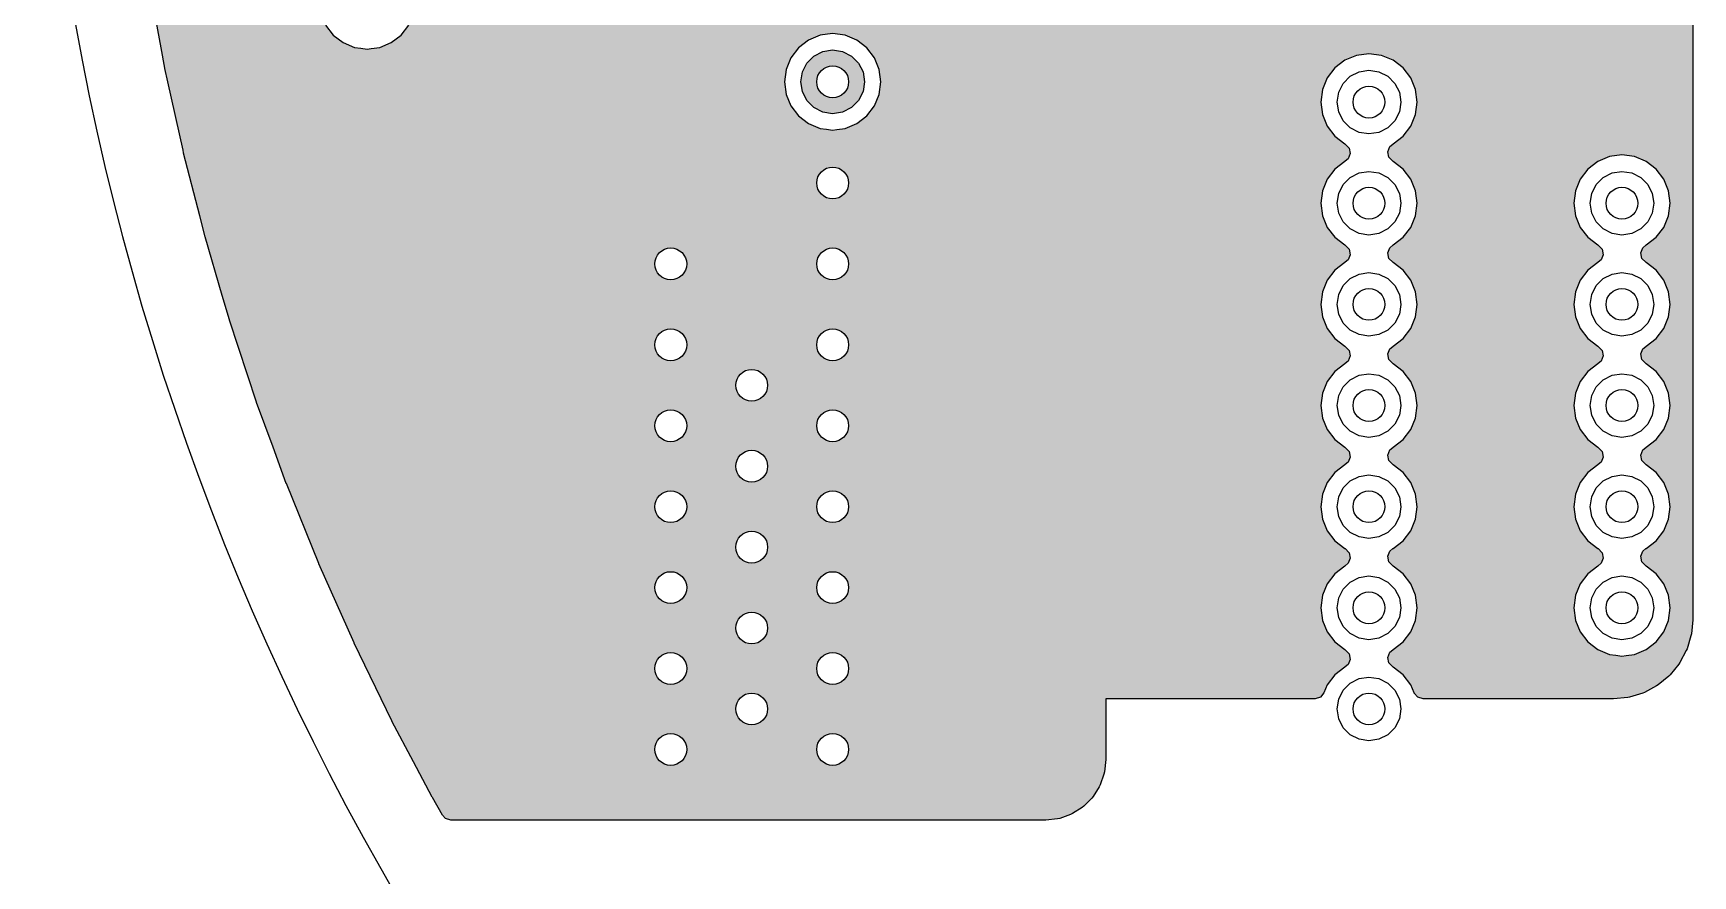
# Model space of a CAD drawing. Header units: millimetres. Extents: x -3894 to -3474, y -291 to 6.
# Drawn here: x -3842.03 to -3821.2, y -223.03 to -212.45 of the extents above; entities that cross this region are included whole.
import ezdxf

# ---------------------------------------------------------------- set-up
doc = ezdxf.new("R2010")
doc.units = ezdxf.units.MM
doc.layers.add('BLACK', color=7, linetype='Continuous')

msp = doc.modelspace()

# ---------------------------------------------------------------- hatches: boundary and pattern name
h = msp.add_hatch(color=256)
h.paths.add_polyline_path([(-3833.067, -219.094, -0.337584), (-3833.214, -218.901, -0.337584), (-3833.067, -218.708), (-3833.067, -218.078, -0.337584), (-3833.214, -217.885, -0.337584), (-3833.067, -217.692), (-3833.067, -217.062, -0.296775), (-3833.212, -216.898), (-3839.289, -216.898), (-3839.229, -217.08), (-3839.228, -217.083), (-3839.021, -217.647), (-3838.855, -218.101), (-3838.854, -218.104), (-3838.447, -219.108), (-3838.445, -219.112), (-3838.005, -220.102), (-3838.004, -220.106), (-3837.531, -221.081), (-3837.529, -221.084), (-3837.259, -221.596), (-3837.024, -222.042), (-3837.022, -222.046), (-3836.895, -222.267), (-3836.855, -222.31), (-3836.788, -222.33), (-3833.067, -222.33), (-3833.067, -221.126, -0.337584), (-3833.214, -220.933, -0.337584), (-3833.067, -220.74), (-3833.067, -220.11, -0.337584), (-3833.214, -219.917, -0.337584), (-3833.067, -219.724)])
h.paths.add_polyline_path([(-3834.23, -219.409, -1), (-3833.83, -219.409, -1)], flags=16)
h.paths.add_polyline_path([(-3833.83, -220.425, -1), (-3834.23, -220.425, -1)], flags=16)
h.paths.add_polyline_path([(-3834.23, -218.393, -1), (-3833.83, -218.393, -1)], flags=16)
h.paths.add_polyline_path([(-3833.83, -221.441, -1), (-3834.23, -221.441, -1)], flags=16)
h.paths.add_polyline_path([(-3834.23, -217.377, -1), (-3833.83, -217.377, -1)], flags=16)
h.paths.add_polyline_path([(-3825.695, -218.821), (-3825.791, -218.696), (-3825.852, -218.55), (-3825.852, -218.55), (-3825.873, -218.393), (-3825.852, -218.236), (-3825.852, -218.236), (-3825.791, -218.09), (-3825.695, -217.965), (-3825.554, -217.856), (-3825.529, -217.834), (-3825.503, -217.77), (-3825.516, -217.701), (-3825.561, -217.654), (-3825.695, -217.551), (-3825.791, -217.426), (-3825.852, -217.28), (-3825.852, -217.28), (-3825.873, -217.123), (-3825.852, -216.966), (-3825.852, -216.966), (-3825.824, -216.898), (-3832.816, -216.898, -0.449876), (-3833.067, -217.062), (-3833.067, -217.692, -0.495233), (-3832.814, -217.885, -0.495233), (-3833.067, -218.078), (-3833.067, -218.708, -0.495233), (-3832.814, -218.901, -0.495233), (-3833.067, -219.094), (-3833.067, -219.724, -0.495233), (-3832.814, -219.917, -0.495233), (-3833.067, -220.11), (-3833.067, -220.74, -0.495233), (-3832.814, -220.933, -0.495233), (-3833.067, -221.126), (-3833.067, -222.33), (-3829.338, -222.33), (-3829.324, -222.329), (-3829.175, -222.312), (-3829.148, -222.306), (-3829.013, -222.259), (-3828.988, -222.247), (-3828.868, -222.171), (-3828.846, -222.154), (-3828.745, -222.053), (-3828.728, -222.031), (-3828.652, -221.91), (-3828.64, -221.885), (-3828.593, -221.751), (-3828.586, -221.723), (-3828.569, -221.568), (-3828.569, -221.568), (-3828.569, -220.806), (-3825.947, -220.806), (-3825.943, -220.806), (-3825.876, -220.784), (-3825.833, -220.729), (-3825.791, -220.63), (-3825.695, -220.505), (-3825.554, -220.396), (-3825.529, -220.374), (-3825.503, -220.31), (-3825.516, -220.241), (-3825.561, -220.194), (-3825.695, -220.091), (-3825.791, -219.966), (-3825.852, -219.82), (-3825.852, -219.82), (-3825.873, -219.663), (-3825.852, -219.506), (-3825.852, -219.506), (-3825.791, -219.36), (-3825.695, -219.235), (-3825.554, -219.126), (-3825.529, -219.104), (-3825.503, -219.04), (-3825.516, -218.971), (-3825.561, -218.924)])
h.paths.add_polyline_path([(-3832.198, -218.393, -1), (-3831.798, -218.393, -1)], flags=16)
h.paths.add_polyline_path([(-3831.798, -219.409, -1), (-3832.198, -219.409, -1)], flags=16)
h.paths.add_polyline_path([(-3832.198, -217.377, -1), (-3831.798, -217.377, -1)], flags=16)
h.paths.add_polyline_path([(-3831.798, -220.425, -1), (-3832.198, -220.425, -1)], flags=16)
h.paths.add_polyline_path([(-3831.798, -221.441, -1), (-3832.198, -221.441, -1)], flags=16)
h.paths.add_polyline_path([(-3822.677, -218.55), (-3822.677, -218.55), (-3822.698, -218.393), (-3822.677, -218.236), (-3822.677, -218.236), (-3822.616, -218.09), (-3822.52, -217.965), (-3822.379, -217.856), (-3822.354, -217.834), (-3822.328, -217.77), (-3822.341, -217.701), (-3822.386, -217.654), (-3822.52, -217.551), (-3822.616, -217.426), (-3822.677, -217.28), (-3822.677, -217.28), (-3822.698, -217.123), (-3822.677, -216.966), (-3822.677, -216.966), (-3822.649, -216.898), (-3824.71, -216.898), (-3824.682, -216.966), (-3824.661, -217.123), (-3824.682, -217.28), (-3824.742, -217.426), (-3824.839, -217.551), (-3824.98, -217.659), (-3825.005, -217.681), (-3825.031, -217.746), (-3825.018, -217.815), (-3824.973, -217.861), (-3824.839, -217.965), (-3824.742, -218.09), (-3824.682, -218.236), (-3824.661, -218.393), (-3824.682, -218.55), (-3824.742, -218.696), (-3824.839, -218.821), (-3824.98, -218.929), (-3825.005, -218.951), (-3825.031, -219.016), (-3825.018, -219.085), (-3824.973, -219.131), (-3824.839, -219.235), (-3824.742, -219.36), (-3824.682, -219.506), (-3824.661, -219.663), (-3824.682, -219.82), (-3824.742, -219.966), (-3824.839, -220.091), (-3824.98, -220.199), (-3825.005, -220.221), (-3825.031, -220.286), (-3825.018, -220.355), (-3824.973, -220.401), (-3824.839, -220.505), (-3824.742, -220.63), (-3824.701, -220.729), (-3824.699, -220.733), (-3824.654, -220.786), (-3824.587, -220.806), (-3822.209, -220.806), (-3822.197, -220.805), (-3822.02, -220.788), (-3821.996, -220.783), (-3821.832, -220.733), (-3821.809, -220.724), (-3821.658, -220.643), (-3821.638, -220.63), (-3821.505, -220.521), (-3821.488, -220.503), (-3821.379, -220.371), (-3821.366, -220.351), (-3821.285, -220.199), (-3821.275, -220.177), (-3821.226, -220.013), (-3821.221, -219.989), (-3821.21, -219.873), (-3821.21, -216.898), (-3821.535, -216.898), (-3821.507, -216.966), (-3821.486, -217.123), (-3821.507, -217.28), (-3821.567, -217.426), (-3821.664, -217.551), (-3821.805, -217.659), (-3821.83, -217.681), (-3821.856, -217.746), (-3821.843, -217.815), (-3821.798, -217.861), (-3821.664, -217.965), (-3821.567, -218.09), (-3821.507, -218.236), (-3821.486, -218.393), (-3821.507, -218.55), (-3821.567, -218.696), (-3821.664, -218.821), (-3821.805, -218.929), (-3821.83, -218.951), (-3821.856, -219.016), (-3821.843, -219.085), (-3821.798, -219.131), (-3821.664, -219.235), (-3821.567, -219.36), (-3821.507, -219.506), (-3821.486, -219.663), (-3821.507, -219.82), (-3821.567, -219.966), (-3821.664, -220.091), (-3821.789, -220.187), (-3821.935, -220.248), (-3822.04, -220.262), (-3822.092, -220.268), (-3822.17, -220.258), (-3822.249, -220.248), (-3822.395, -220.187), (-3822.52, -220.091), (-3822.616, -219.966), (-3822.677, -219.82), (-3822.677, -219.82), (-3822.698, -219.663), (-3822.677, -219.506), (-3822.677, -219.506), (-3822.616, -219.36), (-3822.52, -219.235), (-3822.379, -219.126), (-3822.354, -219.104), (-3822.328, -219.04), (-3822.341, -218.971), (-3822.386, -218.924), (-3822.52, -218.821), (-3822.616, -218.696)])
h.paths.add_polyline_path([(-3822.395, -214.058), (-3822.249, -213.998), (-3822.249, -213.998), (-3822.092, -213.977), (-3821.935, -213.998), (-3821.935, -213.998), (-3821.796, -214.055), (-3821.789, -214.058), (-3821.664, -214.155), (-3821.567, -214.28), (-3821.507, -214.426), (-3821.486, -214.583), (-3821.507, -214.74), (-3821.567, -214.886), (-3821.664, -215.011), (-3821.805, -215.119), (-3821.83, -215.141), (-3821.856, -215.206), (-3821.843, -215.275), (-3821.798, -215.321), (-3821.664, -215.425), (-3821.567, -215.55), (-3821.507, -215.696), (-3821.486, -215.853), (-3821.507, -216.01), (-3821.567, -216.156), (-3821.664, -216.281), (-3821.805, -216.389), (-3821.83, -216.411), (-3821.856, -216.476), (-3821.843, -216.545), (-3821.798, -216.591), (-3821.664, -216.695), (-3821.567, -216.82), (-3821.535, -216.898), (-3821.21, -216.898), (-3821.21, -211.504), (-3821.242, -211.449), (-3821.305, -211.417), (-3821.374, -211.425), (-3821.388, -211.431), (-3821.425, -211.446), (-3821.53, -211.46), (-3821.582, -211.466), (-3821.66, -211.456), (-3821.739, -211.446), (-3821.885, -211.385), (-3822.01, -211.289), (-3822.106, -211.164), (-3822.167, -211.018), (-3822.167, -211.018), (-3822.188, -210.861), (-3822.167, -210.704), (-3822.167, -210.704), (-3822.106, -210.558), (-3822.01, -210.433), (-3821.885, -210.336), (-3821.739, -210.276), (-3821.739, -210.276), (-3821.582, -210.255), (-3821.425, -210.276), (-3821.374, -210.297), (-3821.345, -210.305), (-3821.275, -210.295), (-3821.223, -210.249), (-3821.21, -210.205), (-3821.21, -210.147), (-3833.067, -210.147), (-3833.067, -216.676, -0.542288), (-3832.816, -216.898), (-3825.824, -216.898), (-3825.791, -216.82), (-3825.695, -216.695), (-3825.554, -216.586), (-3825.529, -216.564), (-3825.503, -216.5), (-3825.516, -216.431), (-3825.561, -216.384), (-3825.695, -216.281), (-3825.791, -216.156), (-3825.852, -216.01), (-3825.852, -216.01), (-3825.873, -215.853), (-3825.852, -215.696), (-3825.852, -215.696), (-3825.791, -215.55), (-3825.695, -215.425), (-3825.554, -215.316), (-3825.529, -215.294), (-3825.503, -215.23), (-3825.516, -215.161), (-3825.561, -215.114), (-3825.695, -215.011), (-3825.791, -214.886), (-3825.852, -214.74), (-3825.852, -214.74), (-3825.873, -214.583), (-3825.852, -214.426), (-3825.852, -214.426), (-3825.791, -214.28), (-3825.695, -214.155), (-3825.554, -214.046), (-3825.529, -214.024), (-3825.503, -213.96), (-3825.516, -213.891), (-3825.561, -213.844), (-3825.695, -213.741), (-3825.791, -213.616), (-3825.852, -213.47), (-3825.852, -213.47), (-3825.873, -213.313), (-3825.852, -213.156), (-3825.852, -213.156), (-3825.791, -213.01), (-3825.695, -212.885), (-3825.57, -212.788), (-3825.424, -212.728), (-3825.424, -212.728), (-3825.267, -212.707), (-3825.11, -212.728), (-3825.11, -212.728), (-3824.964, -212.788), (-3824.839, -212.885), (-3824.742, -213.01), (-3824.682, -213.156), (-3824.661, -213.313), (-3824.682, -213.47), (-3824.742, -213.616), (-3824.839, -213.741), (-3824.98, -213.849), (-3825.005, -213.871), (-3825.031, -213.936), (-3825.018, -214.005), (-3824.973, -214.051), (-3824.839, -214.155), (-3824.742, -214.28), (-3824.682, -214.426), (-3824.661, -214.583), (-3824.682, -214.74), (-3824.742, -214.886), (-3824.839, -215.011), (-3824.98, -215.119), (-3825.005, -215.141), (-3825.031, -215.206), (-3825.018, -215.275), (-3824.973, -215.321), (-3824.839, -215.425), (-3824.742, -215.55), (-3824.682, -215.696), (-3824.661, -215.853), (-3824.682, -216.01), (-3824.742, -216.156), (-3824.839, -216.281), (-3824.98, -216.389), (-3825.005, -216.411), (-3825.031, -216.476), (-3825.018, -216.545), (-3824.973, -216.591), (-3824.839, -216.695), (-3824.742, -216.82), (-3824.71, -216.898), (-3822.649, -216.898), (-3822.616, -216.82), (-3822.52, -216.695), (-3822.379, -216.586), (-3822.354, -216.564), (-3822.328, -216.5), (-3822.341, -216.431), (-3822.386, -216.384), (-3822.52, -216.281), (-3822.616, -216.156), (-3822.677, -216.01), (-3822.677, -216.01), (-3822.698, -215.853), (-3822.677, -215.696), (-3822.677, -215.696), (-3822.616, -215.55), (-3822.52, -215.425), (-3822.379, -215.316), (-3822.354, -215.294), (-3822.328, -215.23), (-3822.341, -215.161), (-3822.386, -215.114), (-3822.52, -215.011), (-3822.616, -214.886), (-3822.677, -214.74), (-3822.677, -214.74), (-3822.698, -214.583), (-3822.677, -214.426), (-3822.677, -214.426), (-3822.616, -214.28), (-3822.52, -214.155)])
h.paths.add_polyline_path([(-3827.663, -211.584), (-3827.76, -211.709), (-3827.885, -211.805), (-3828.031, -211.866), (-3828.136, -211.88), (-3828.188, -211.886), (-3828.266, -211.876), (-3828.345, -211.866), (-3828.491, -211.805), (-3828.526, -211.778), (-3828.569, -211.745), (-3828.616, -211.709), (-3828.712, -211.584), (-3828.773, -211.438), (-3828.773, -211.438), (-3828.794, -211.281), (-3828.773, -211.124), (-3828.773, -211.124), (-3828.712, -210.978), (-3828.616, -210.853), (-3828.569, -210.816), (-3828.491, -210.756), (-3828.345, -210.696), (-3828.345, -210.696), (-3828.188, -210.675), (-3828.031, -210.696), (-3828.031, -210.696), (-3828.011, -210.704), (-3827.885, -210.756), (-3827.76, -210.853), (-3827.663, -210.978), (-3827.603, -211.124), (-3827.582, -211.281), (-3827.603, -211.438)], flags=16)
h.paths.add_polyline_path([(-3827.864, -211.516), (-3827.953, -211.604), (-3828.064, -211.661), (-3828.188, -211.681), (-3828.311, -211.661), (-3828.423, -211.604), (-3828.511, -211.516), (-3828.568, -211.404), (-3828.588, -211.281), (-3828.568, -211.157), (-3828.511, -211.046), (-3828.423, -210.957), (-3828.311, -210.9), (-3828.188, -210.881), (-3828.064, -210.9), (-3827.953, -210.957), (-3827.864, -211.046), (-3827.807, -211.157), (-3827.788, -211.281), (-3827.807, -211.404)], flags=0)
h.paths.add_polyline_path([(-3828.388, -211.281, -1), (-3827.988, -211.281, -1)], flags=0)
h.paths.add_polyline_path([(-3831.413, -213.216), (-3831.473, -213.362), (-3831.57, -213.487), (-3831.695, -213.583), (-3831.841, -213.644), (-3831.946, -213.658), (-3831.998, -213.664), (-3832.076, -213.654), (-3832.155, -213.644), (-3832.301, -213.583), (-3832.426, -213.487), (-3832.522, -213.362), (-3832.583, -213.216), (-3832.583, -213.216), (-3832.604, -213.059), (-3832.583, -212.902), (-3832.583, -212.902), (-3832.522, -212.756), (-3832.426, -212.631), (-3832.301, -212.534), (-3832.155, -212.474), (-3832.155, -212.474), (-3831.998, -212.453), (-3831.841, -212.474), (-3831.841, -212.474), (-3831.695, -212.534), (-3831.57, -212.631), (-3831.473, -212.756), (-3831.413, -212.902), (-3831.392, -213.059)], flags=16)
h.paths.add_polyline_path([(-3831.159, -211.438), (-3831.219, -211.584), (-3831.316, -211.709), (-3831.441, -211.805), (-3831.587, -211.866), (-3831.692, -211.88), (-3831.744, -211.886), (-3831.822, -211.876), (-3831.901, -211.866), (-3832.047, -211.805), (-3832.172, -211.709), (-3832.268, -211.584), (-3832.329, -211.438), (-3832.329, -211.438), (-3832.35, -211.281), (-3832.329, -211.124), (-3832.329, -211.124), (-3832.268, -210.978), (-3832.172, -210.853), (-3832.047, -210.756), (-3831.901, -210.696), (-3831.901, -210.696), (-3831.744, -210.675), (-3831.587, -210.696), (-3831.587, -210.696), (-3831.471, -210.744), (-3831.441, -210.756), (-3831.316, -210.853), (-3831.219, -210.978), (-3831.159, -211.124), (-3831.138, -211.281)], flags=16)
h.paths.add_polyline_path([(-3831.598, -213.059), (-3831.617, -213.182), (-3831.674, -213.294), (-3831.763, -213.382), (-3831.874, -213.439), (-3831.998, -213.459), (-3832.121, -213.439), (-3832.233, -213.382), (-3832.321, -213.294), (-3832.378, -213.182), (-3832.398, -213.059), (-3832.378, -212.935), (-3832.321, -212.824), (-3832.233, -212.735), (-3832.121, -212.678), (-3831.998, -212.659), (-3831.874, -212.678), (-3831.763, -212.735), (-3831.674, -212.824), (-3831.617, -212.935)], flags=0)
h.paths.add_polyline_path([(-3832.198, -214.329, -1), (-3831.798, -214.329, -1)], flags=16)
h.paths.add_polyline_path([(-3831.363, -211.404), (-3831.42, -211.516), (-3831.509, -211.604), (-3831.62, -211.661), (-3831.744, -211.681), (-3831.867, -211.661), (-3831.979, -211.604), (-3832.067, -211.516), (-3832.124, -211.404), (-3832.144, -211.281), (-3832.124, -211.157), (-3832.067, -211.046), (-3831.979, -210.957), (-3831.867, -210.9), (-3831.744, -210.881), (-3831.62, -210.9), (-3831.509, -210.957), (-3831.42, -211.046), (-3831.363, -211.157), (-3831.344, -211.281)], flags=0)
h.paths.add_polyline_path([(-3832.198, -213.059, -1), (-3831.798, -213.059, -1)], flags=0)
h.paths.add_polyline_path([(-3831.798, -215.345, -1), (-3832.198, -215.345, -1)], flags=16)
h.paths.add_polyline_path([(-3831.944, -211.281, -1), (-3831.544, -211.281, -1)], flags=0)
h.paths.add_polyline_path([(-3831.798, -216.361, -1), (-3832.198, -216.361, -1)], flags=16)
h.paths.add_polyline_path([(-3833.067, -210.147), (-3837.6, -210.147), (-3837.591, -210.195), (-3837.546, -210.241), (-3837.412, -210.345), (-3837.315, -210.47), (-3837.255, -210.616), (-3837.237, -210.748), (-3837.234, -210.773), (-3837.255, -210.93), (-3837.315, -211.076), (-3837.412, -211.201), (-3837.515, -211.281), (-3837.553, -211.309), (-3837.578, -211.331), (-3837.604, -211.396), (-3837.591, -211.465), (-3837.546, -211.511), (-3837.412, -211.615), (-3837.315, -211.74), (-3837.255, -211.886), (-3837.234, -212.043), (-3837.255, -212.2), (-3837.315, -212.346), (-3837.412, -212.471), (-3837.537, -212.567), (-3837.683, -212.628), (-3837.788, -212.642), (-3837.84, -212.648), (-3837.918, -212.638), (-3837.997, -212.628), (-3838.143, -212.567), (-3838.268, -212.471), (-3838.364, -212.346), (-3838.425, -212.2), (-3838.425, -212.2), (-3838.446, -212.043), (-3838.425, -211.886), (-3838.425, -211.886), (-3838.364, -211.74), (-3838.268, -211.615), (-3838.127, -211.506), (-3838.102, -211.484), (-3838.076, -211.42), (-3838.089, -211.351), (-3838.134, -211.304), (-3838.268, -211.201), (-3838.364, -211.076), (-3838.425, -210.93), (-3838.425, -210.93), (-3838.446, -210.773), (-3838.425, -210.616), (-3838.425, -210.616), (-3838.364, -210.47), (-3838.268, -210.345), (-3838.127, -210.236), (-3838.102, -210.214), (-3838.076, -210.15), (-3838.076, -210.147), (-3840.811, -210.147), (-3840.74, -210.744), (-3840.74, -210.748), (-3840.589, -211.74), (-3840.577, -211.819), (-3840.577, -211.823), (-3840.426, -212.631), (-3840.379, -212.888), (-3840.378, -212.892), (-3840.341, -213.059), (-3840.151, -213.918), (-3840.144, -213.95), (-3840.143, -213.954), (-3839.942, -214.74), (-3839.874, -215.003), (-3839.873, -215.007), (-3839.658, -215.741), (-3839.569, -216.047), (-3839.568, -216.051), (-3839.289, -216.898), (-3833.212, -216.898, -0.037093), (-3833.214, -216.869, -0.337584), (-3833.067, -216.676)])
h.paths.add_polyline_path([(-3833.83, -215.345, -1), (-3834.23, -215.345, -1)], flags=16)
h.paths.add_polyline_path([(-3833.83, -216.361, -1), (-3834.23, -216.361, -1)], flags=16)

# ---------------------------------------------------------------- linework, layer by layer
at = {"layer": 'BLACK', "linetype": 'Continuous'}
for p, q in [((-3821.203, -211.539), (-3821.203, -219.8)), ((-3840.426, -212.631), (-3840.577, -211.823)), ((-3838.364, -212.346), (-3838.268, -212.471)), ((-3837.412, -212.471), (-3837.315, -212.346)), ((-3840.379, -212.888), (-3840.426, -212.631)), ((-3838.268, -212.471), (-3838.143, -212.567)), ((-3838.143, -212.567), (-3837.997, -212.628)), ((-3837.997, -212.628), (-3837.918, -212.638)), ((-3837.918, -212.638), (-3837.84, -212.648)), ((-3837.84, -212.648), (-3837.788, -212.642)), ((-3837.84, -212.648), (-3837.84, -212.648)), ((-3837.84, -212.648), (-3837.84, -212.648)), ((-3837.788, -212.642), (-3837.683, -212.628)), ((-3837.683, -212.628), (-3837.537, -212.567)), ((-3837.537, -212.567), (-3837.412, -212.471)), ((-3832.426, -212.631), (-3832.522, -212.756)), ((-3832.301, -212.534), (-3832.426, -212.631)), ((-3832.155, -212.474), (-3832.301, -212.534)), ((-3831.998, -212.453), (-3832.155, -212.474)), ((-3832.155, -212.474), (-3832.155, -212.474)), ((-3832.121, -212.678), (-3831.998, -212.659)), ((-3831.841, -212.474), (-3831.998, -212.453)), ((-3831.998, -212.453), (-3831.998, -212.453)), ((-3831.998, -212.659), (-3831.874, -212.678)), ((-3831.695, -212.534), (-3831.841, -212.474)), ((-3831.841, -212.474), (-3831.841, -212.474)), ((-3831.57, -212.631), (-3831.695, -212.534)), ((-3831.473, -212.756), (-3831.57, -212.631)), ((-3832.522, -212.756), (-3832.583, -212.902)), ((-3832.378, -212.935), (-3832.321, -212.824)), ((-3832.321, -212.824), (-3832.233, -212.735)), ((-3832.233, -212.735), (-3832.121, -212.678)), ((-3831.874, -212.678), (-3831.763, -212.735)), ((-3831.763, -212.735), (-3831.674, -212.824)), ((-3831.674, -212.824), (-3831.617, -212.935)), ((-3831.413, -212.902), (-3831.473, -212.756)), ((-3825.57, -212.788), (-3825.695, -212.885)), ((-3825.424, -212.728), (-3825.57, -212.788)), ((-3825.267, -212.707), (-3825.424, -212.728)), ((-3825.424, -212.728), (-3825.424, -212.728)), ((-3825.11, -212.728), (-3825.267, -212.707)), ((-3825.267, -212.707), (-3825.267, -212.707)), ((-3824.964, -212.788), (-3825.11, -212.728)), ((-3825.11, -212.728), (-3825.11, -212.728)), ((-3824.839, -212.885), (-3824.964, -212.788)), ((-3840.378, -212.892), (-3840.379, -212.888)), ((-3840.341, -213.059), (-3840.378, -212.892)), ((-3840.151, -213.918), (-3840.341, -213.059)), ((-3832.583, -212.902), (-3832.604, -213.059)), ((-3832.604, -213.059), (-3832.583, -213.216)), ((-3832.604, -213.059), (-3832.604, -213.059)), ((-3832.583, -212.902), (-3832.583, -212.902)), ((-3832.398, -213.059), (-3832.378, -212.935)), ((-3832.378, -213.182), (-3832.398, -213.059)), ((-3831.617, -212.935), (-3831.598, -213.059)), ((-3831.598, -213.059), (-3831.617, -213.182)), ((-3831.392, -213.059), (-3831.413, -212.902)), ((-3831.413, -213.216), (-3831.392, -213.059)), ((-3825.791, -213.01), (-3825.852, -213.156)), ((-3825.695, -212.885), (-3825.791, -213.01)), ((-3825.59, -213.078), (-3825.502, -212.989)), ((-3825.502, -212.989), (-3825.39, -212.932)), ((-3825.39, -212.932), (-3825.267, -212.913)), ((-3825.267, -212.913), (-3825.143, -212.932)), ((-3825.143, -212.932), (-3825.032, -212.989)), ((-3825.032, -212.989), (-3824.943, -213.078)), ((-3824.742, -213.01), (-3824.839, -212.885)), ((-3824.682, -213.156), (-3824.742, -213.01)), ((-3832.583, -213.216), (-3832.583, -213.216)), ((-3832.583, -213.216), (-3832.522, -213.362)), ((-3832.321, -213.294), (-3832.378, -213.182)), ((-3831.617, -213.182), (-3831.674, -213.294)), ((-3831.473, -213.362), (-3831.413, -213.216)), ((-3825.852, -213.156), (-3825.873, -213.313)), ((-3825.852, -213.156), (-3825.852, -213.156)), ((-3825.667, -213.313), (-3825.647, -213.189)), ((-3825.647, -213.189), (-3825.59, -213.078)), ((-3824.943, -213.078), (-3824.886, -213.189)), ((-3824.886, -213.189), (-3824.867, -213.313)), ((-3824.661, -213.313), (-3824.682, -213.156)), ((-3832.522, -213.362), (-3832.426, -213.487)), ((-3832.426, -213.487), (-3832.301, -213.583)), ((-3832.233, -213.382), (-3832.321, -213.294)), ((-3832.121, -213.439), (-3832.233, -213.382)), ((-3831.998, -213.459), (-3832.121, -213.439)), ((-3831.874, -213.439), (-3831.998, -213.459)), ((-3831.763, -213.382), (-3831.874, -213.439)), ((-3831.674, -213.294), (-3831.763, -213.382)), ((-3831.695, -213.583), (-3831.57, -213.487)), ((-3831.57, -213.487), (-3831.473, -213.362)), ((-3825.873, -213.313), (-3825.873, -213.313)), ((-3825.873, -213.313), (-3825.852, -213.47)), ((-3825.852, -213.47), (-3825.852, -213.47)), ((-3825.852, -213.47), (-3825.791, -213.616)), ((-3825.647, -213.436), (-3825.667, -213.313)), ((-3825.59, -213.548), (-3825.647, -213.436)), ((-3824.886, -213.436), (-3824.943, -213.548)), ((-3824.867, -213.313), (-3824.886, -213.436)), ((-3824.742, -213.616), (-3824.682, -213.47)), ((-3824.682, -213.47), (-3824.661, -213.313)), ((-3832.301, -213.583), (-3832.155, -213.644)), ((-3832.155, -213.644), (-3832.076, -213.654)), ((-3832.076, -213.654), (-3831.998, -213.664)), ((-3831.998, -213.664), (-3831.946, -213.658)), ((-3831.998, -213.664), (-3831.998, -213.664)), ((-3831.998, -213.664), (-3831.998, -213.664)), ((-3831.946, -213.658), (-3831.841, -213.644)), ((-3831.841, -213.644), (-3831.695, -213.583)), ((-3825.791, -213.616), (-3825.695, -213.741)), ((-3825.502, -213.636), (-3825.59, -213.548)), ((-3825.39, -213.693), (-3825.502, -213.636)), ((-3825.267, -213.713), (-3825.39, -213.693)), ((-3825.143, -213.693), (-3825.267, -213.713)), ((-3825.032, -213.636), (-3825.143, -213.693)), ((-3824.943, -213.548), (-3825.032, -213.636)), ((-3824.839, -213.741), (-3824.742, -213.616)), ((-3825.695, -213.741), (-3825.57, -213.837)), ((-3825.57, -213.837), (-3825.57, -213.837)), ((-3825.57, -213.837), (-3825.564, -213.84)), ((-3825.564, -213.84), (-3825.516, -213.891)), ((-3825.516, -213.891), (-3825.503, -213.96)), ((-3825.031, -213.936), (-3825.005, -213.871)), ((-3825.005, -213.871), (-3824.969, -213.84)), ((-3824.969, -213.84), (-3824.964, -213.837)), ((-3824.964, -213.837), (-3824.839, -213.741)), ((-3824.964, -213.837), (-3824.964, -213.837)), ((-3840.144, -213.95), (-3840.151, -213.918)), ((-3840.143, -213.954), (-3840.144, -213.95)), ((-3839.942, -214.74), (-3840.143, -213.954)), ((-3825.57, -214.058), (-3825.695, -214.155)), ((-3825.564, -214.055), (-3825.57, -214.058)), ((-3825.529, -214.024), (-3825.564, -214.055)), ((-3825.503, -213.96), (-3825.529, -214.024)), ((-3825.018, -214.005), (-3825.031, -213.936)), ((-3824.969, -214.055), (-3825.018, -214.005)), ((-3824.964, -214.058), (-3824.969, -214.055)), ((-3824.839, -214.155), (-3824.964, -214.058)), ((-3824.964, -214.058), (-3824.964, -214.058)), ((-3822.395, -214.058), (-3822.52, -214.155)), ((-3822.249, -213.998), (-3822.395, -214.058)), ((-3822.092, -213.977), (-3822.249, -213.998)), ((-3822.249, -213.998), (-3822.249, -213.998)), ((-3821.935, -213.998), (-3822.092, -213.977)), ((-3822.092, -213.977), (-3822.092, -213.977)), ((-3821.796, -214.055), (-3821.935, -213.998)), ((-3821.935, -213.998), (-3821.935, -213.998)), ((-3821.789, -214.058), (-3821.796, -214.055)), ((-3821.664, -214.155), (-3821.789, -214.058)), ((-3825.791, -214.28), (-3825.852, -214.426)), ((-3825.695, -214.155), (-3825.791, -214.28)), ((-3825.59, -214.348), (-3825.502, -214.259)), ((-3825.502, -214.259), (-3825.39, -214.202)), ((-3825.39, -214.202), (-3825.267, -214.183)), ((-3825.267, -214.183), (-3825.143, -214.202)), ((-3825.143, -214.202), (-3825.032, -214.259)), ((-3825.032, -214.259), (-3824.943, -214.348)), ((-3824.742, -214.28), (-3824.839, -214.155)), ((-3824.682, -214.426), (-3824.742, -214.28)), ((-3822.616, -214.28), (-3822.677, -214.426)), ((-3822.52, -214.155), (-3822.616, -214.28)), ((-3822.415, -214.348), (-3822.327, -214.259)), ((-3822.327, -214.259), (-3822.215, -214.202)), ((-3822.215, -214.202), (-3822.092, -214.183)), ((-3822.092, -214.183), (-3821.968, -214.202)), ((-3821.968, -214.202), (-3821.857, -214.259)), ((-3821.857, -214.259), (-3821.768, -214.348)), ((-3821.567, -214.28), (-3821.664, -214.155)), ((-3821.507, -214.426), (-3821.567, -214.28)), ((-3825.852, -214.426), (-3825.873, -214.583)), ((-3825.852, -214.426), (-3825.852, -214.426)), ((-3825.667, -214.583), (-3825.647, -214.459)), ((-3825.647, -214.459), (-3825.59, -214.348)), ((-3824.943, -214.348), (-3824.886, -214.459)), ((-3824.886, -214.459), (-3824.867, -214.583)), ((-3824.661, -214.583), (-3824.682, -214.426)), ((-3822.677, -214.426), (-3822.698, -214.583)), ((-3822.677, -214.426), (-3822.677, -214.426)), ((-3822.492, -214.583), (-3822.472, -214.459)), ((-3822.472, -214.459), (-3822.415, -214.348)), ((-3821.768, -214.348), (-3821.711, -214.459)), ((-3821.711, -214.459), (-3821.692, -214.583)), ((-3821.486, -214.583), (-3821.507, -214.426)), ((-3839.874, -215.003), (-3839.942, -214.74)), ((-3825.873, -214.583), (-3825.873, -214.583)), ((-3825.873, -214.583), (-3825.852, -214.74)), ((-3825.852, -214.74), (-3825.852, -214.74)), ((-3825.852, -214.74), (-3825.791, -214.886)), ((-3825.647, -214.706), (-3825.667, -214.583)), ((-3825.59, -214.818), (-3825.647, -214.706)), ((-3824.886, -214.706), (-3824.943, -214.818)), ((-3824.867, -214.583), (-3824.886, -214.706)), ((-3824.742, -214.886), (-3824.682, -214.74)), ((-3824.682, -214.74), (-3824.661, -214.583)), ((-3824.661, -214.583), (-3824.661, -214.583)), ((-3822.698, -214.583), (-3822.677, -214.74)), ((-3822.698, -214.583), (-3822.698, -214.583)), ((-3822.677, -214.74), (-3822.677, -214.74)), ((-3822.677, -214.74), (-3822.616, -214.886)), ((-3822.472, -214.706), (-3822.492, -214.583)), ((-3822.415, -214.818), (-3822.472, -214.706)), ((-3821.711, -214.706), (-3821.768, -214.818)), ((-3821.692, -214.583), (-3821.711, -214.706)), ((-3821.567, -214.886), (-3821.507, -214.74)), ((-3821.507, -214.74), (-3821.486, -214.583)), ((-3825.791, -214.886), (-3825.695, -215.011)), ((-3825.502, -214.906), (-3825.59, -214.818)), ((-3825.39, -214.963), (-3825.502, -214.906)), ((-3825.032, -214.906), (-3825.143, -214.963)), ((-3824.943, -214.818), (-3825.032, -214.906)), ((-3824.839, -215.011), (-3824.742, -214.886)), ((-3822.616, -214.886), (-3822.52, -215.011)), ((-3822.327, -214.906), (-3822.415, -214.818)), ((-3822.215, -214.963), (-3822.327, -214.906)), ((-3821.857, -214.906), (-3821.968, -214.963)), ((-3821.768, -214.818), (-3821.857, -214.906)), ((-3821.664, -215.011), (-3821.567, -214.886)), ((-3839.873, -215.007), (-3839.874, -215.003)), ((-3839.658, -215.741), (-3839.873, -215.007)), ((-3825.695, -215.011), (-3825.57, -215.107)), ((-3825.57, -215.107), (-3825.57, -215.107)), ((-3825.57, -215.107), (-3825.564, -215.11)), ((-3825.564, -215.11), (-3825.516, -215.161)), ((-3825.267, -214.983), (-3825.39, -214.963)), ((-3825.143, -214.963), (-3825.267, -214.983)), ((-3825.031, -215.206), (-3825.005, -215.141)), ((-3825.005, -215.141), (-3824.969, -215.11)), ((-3824.969, -215.11), (-3824.964, -215.107)), ((-3824.964, -215.107), (-3824.839, -215.011)), ((-3824.964, -215.107), (-3824.964, -215.107)), ((-3822.52, -215.011), (-3822.395, -215.107)), ((-3822.395, -215.107), (-3822.395, -215.107)), ((-3822.395, -215.107), (-3822.389, -215.11)), ((-3822.389, -215.11), (-3822.341, -215.161)), ((-3822.092, -214.983), (-3822.215, -214.963)), ((-3821.968, -214.963), (-3822.092, -214.983)), ((-3821.856, -215.206), (-3821.83, -215.141)), ((-3821.83, -215.141), (-3821.794, -215.11)), ((-3821.794, -215.11), (-3821.789, -215.107)), ((-3821.789, -215.107), (-3821.664, -215.011)), ((-3821.789, -215.107), (-3821.789, -215.107)), ((-3825.57, -215.328), (-3825.695, -215.425)), ((-3825.564, -215.325), (-3825.57, -215.328)), ((-3825.529, -215.294), (-3825.564, -215.325)), ((-3825.503, -215.23), (-3825.529, -215.294)), ((-3825.516, -215.161), (-3825.503, -215.23)), ((-3825.018, -215.275), (-3825.031, -215.206)), ((-3824.969, -215.325), (-3825.018, -215.275)), ((-3824.964, -215.328), (-3824.969, -215.325)), ((-3824.839, -215.425), (-3824.964, -215.328)), ((-3824.964, -215.328), (-3824.964, -215.328)), ((-3822.395, -215.328), (-3822.52, -215.425)), ((-3822.389, -215.325), (-3822.395, -215.328)), ((-3822.354, -215.294), (-3822.389, -215.325)), ((-3822.328, -215.23), (-3822.354, -215.294)), ((-3822.341, -215.161), (-3822.328, -215.23)), ((-3821.843, -215.275), (-3821.856, -215.206)), ((-3821.794, -215.325), (-3821.843, -215.275)), ((-3821.789, -215.328), (-3821.794, -215.325)), ((-3821.664, -215.425), (-3821.789, -215.328)), ((-3821.789, -215.328), (-3821.789, -215.328)), ((-3825.791, -215.55), (-3825.852, -215.696)), ((-3825.695, -215.425), (-3825.791, -215.55)), ((-3825.59, -215.618), (-3825.502, -215.529)), ((-3825.502, -215.529), (-3825.39, -215.472)), ((-3825.39, -215.472), (-3825.267, -215.453)), ((-3825.267, -215.453), (-3825.143, -215.472)), ((-3825.143, -215.472), (-3825.032, -215.529)), ((-3825.032, -215.529), (-3824.943, -215.618)), ((-3824.742, -215.55), (-3824.839, -215.425)), ((-3824.682, -215.696), (-3824.742, -215.55)), ((-3822.616, -215.55), (-3822.677, -215.696)), ((-3822.52, -215.425), (-3822.616, -215.55)), ((-3822.415, -215.618), (-3822.327, -215.529)), ((-3822.327, -215.529), (-3822.215, -215.472)), ((-3822.215, -215.472), (-3822.092, -215.453)), ((-3822.092, -215.453), (-3821.968, -215.472)), ((-3821.968, -215.472), (-3821.857, -215.529)), ((-3821.857, -215.529), (-3821.768, -215.618)), ((-3821.567, -215.55), (-3821.664, -215.425)), ((-3821.507, -215.696), (-3821.567, -215.55)), ((-3839.569, -216.047), (-3839.658, -215.741)), ((-3825.852, -215.696), (-3825.873, -215.853)), ((-3825.852, -215.696), (-3825.852, -215.696)), ((-3825.667, -215.853), (-3825.647, -215.729)), ((-3825.647, -215.729), (-3825.59, -215.618)), ((-3824.943, -215.618), (-3824.886, -215.729)), ((-3824.886, -215.729), (-3824.867, -215.853)), ((-3824.661, -215.853), (-3824.682, -215.696)), ((-3822.677, -215.696), (-3822.698, -215.853)), ((-3822.677, -215.696), (-3822.677, -215.696)), ((-3822.492, -215.853), (-3822.472, -215.729)), ((-3822.472, -215.729), (-3822.415, -215.618)), ((-3821.768, -215.618), (-3821.711, -215.729)), ((-3821.711, -215.729), (-3821.692, -215.853)), ((-3821.486, -215.853), (-3821.507, -215.696)), ((-3825.873, -215.853), (-3825.873, -215.853)), ((-3825.873, -215.853), (-3825.852, -216.01)), ((-3825.647, -215.976), (-3825.667, -215.853)), ((-3825.59, -216.088), (-3825.647, -215.976)), ((-3824.886, -215.976), (-3824.943, -216.088)), ((-3824.867, -215.853), (-3824.886, -215.976)), ((-3824.682, -216.01), (-3824.661, -215.853)), ((-3822.698, -215.853), (-3822.698, -215.853)), ((-3822.698, -215.853), (-3822.677, -216.01)), ((-3822.472, -215.976), (-3822.492, -215.853)), ((-3822.415, -216.088), (-3822.472, -215.976)), ((-3821.711, -215.976), (-3821.768, -216.088)), ((-3821.692, -215.853), (-3821.711, -215.976)), ((-3821.507, -216.01), (-3821.486, -215.853)), ((-3839.568, -216.051), (-3839.569, -216.047)), ((-3839.229, -217.08), (-3839.568, -216.051)), ((-3825.852, -216.01), (-3825.852, -216.01)), ((-3825.852, -216.01), (-3825.791, -216.156)), ((-3825.791, -216.156), (-3825.695, -216.281)), ((-3825.502, -216.176), (-3825.59, -216.088)), ((-3825.39, -216.233), (-3825.502, -216.176)), ((-3825.032, -216.176), (-3825.143, -216.233)), ((-3824.943, -216.088), (-3825.032, -216.176)), ((-3824.839, -216.281), (-3824.742, -216.156)), ((-3824.742, -216.156), (-3824.682, -216.01)), ((-3822.677, -216.01), (-3822.677, -216.01)), ((-3822.677, -216.01), (-3822.616, -216.156)), ((-3822.616, -216.156), (-3822.52, -216.281)), ((-3822.327, -216.176), (-3822.415, -216.088)), ((-3822.215, -216.233), (-3822.327, -216.176)), ((-3821.857, -216.176), (-3821.968, -216.233)), ((-3821.768, -216.088), (-3821.857, -216.176)), ((-3821.664, -216.281), (-3821.567, -216.156)), ((-3821.567, -216.156), (-3821.507, -216.01)), ((-3825.695, -216.281), (-3825.57, -216.377)), ((-3825.57, -216.377), (-3825.57, -216.377)), ((-3825.57, -216.377), (-3825.564, -216.38)), ((-3825.564, -216.38), (-3825.516, -216.431)), ((-3825.267, -216.253), (-3825.39, -216.233)), ((-3825.143, -216.233), (-3825.267, -216.253)), ((-3825.005, -216.411), (-3824.969, -216.38)), ((-3824.969, -216.38), (-3824.964, -216.377)), ((-3824.964, -216.377), (-3824.839, -216.281)), ((-3824.964, -216.377), (-3824.964, -216.377)), ((-3822.52, -216.281), (-3822.395, -216.377)), ((-3822.395, -216.377), (-3822.395, -216.377)), ((-3822.395, -216.377), (-3822.389, -216.38)), ((-3822.389, -216.38), (-3822.341, -216.431)), ((-3822.092, -216.253), (-3822.215, -216.233)), ((-3821.968, -216.233), (-3822.092, -216.253)), ((-3821.83, -216.411), (-3821.794, -216.38)), ((-3821.794, -216.38), (-3821.789, -216.377)), ((-3821.789, -216.377), (-3821.664, -216.281)), ((-3821.789, -216.377), (-3821.789, -216.377)), ((-3825.57, -216.598), (-3825.695, -216.695)), ((-3825.564, -216.595), (-3825.57, -216.598)), ((-3825.529, -216.564), (-3825.564, -216.595)), ((-3825.503, -216.5), (-3825.529, -216.564)), ((-3825.516, -216.431), (-3825.503, -216.5)), ((-3825.031, -216.476), (-3825.005, -216.411)), ((-3825.018, -216.545), (-3825.031, -216.476)), ((-3824.969, -216.595), (-3825.018, -216.545)), ((-3824.964, -216.598), (-3824.969, -216.595)), ((-3824.839, -216.695), (-3824.964, -216.598)), ((-3824.964, -216.598), (-3824.964, -216.598)), ((-3822.395, -216.598), (-3822.52, -216.695)), ((-3822.389, -216.595), (-3822.395, -216.598)), ((-3822.354, -216.564), (-3822.389, -216.595)), ((-3822.328, -216.5), (-3822.354, -216.564)), ((-3822.341, -216.431), (-3822.328, -216.5)), ((-3821.856, -216.476), (-3821.83, -216.411)), ((-3821.843, -216.545), (-3821.856, -216.476)), ((-3821.794, -216.595), (-3821.843, -216.545)), ((-3821.789, -216.598), (-3821.794, -216.595)), ((-3821.664, -216.695), (-3821.789, -216.598)), ((-3821.789, -216.598), (-3821.789, -216.598)), ((-3825.791, -216.82), (-3825.852, -216.966)), ((-3825.695, -216.695), (-3825.791, -216.82)), ((-3825.59, -216.888), (-3825.502, -216.799)), ((-3825.502, -216.799), (-3825.39, -216.742)), ((-3825.39, -216.742), (-3825.267, -216.723)), ((-3825.267, -216.723), (-3825.143, -216.742)), ((-3825.143, -216.742), (-3825.032, -216.799)), ((-3825.032, -216.799), (-3824.943, -216.888)), ((-3824.742, -216.82), (-3824.839, -216.695)), ((-3824.682, -216.966), (-3824.742, -216.82)), ((-3822.616, -216.82), (-3822.677, -216.966)), ((-3822.52, -216.695), (-3822.616, -216.82)), ((-3822.415, -216.888), (-3822.327, -216.799)), ((-3822.327, -216.799), (-3822.215, -216.742)), ((-3822.215, -216.742), (-3822.092, -216.723)), ((-3822.092, -216.723), (-3821.968, -216.742)), ((-3821.968, -216.742), (-3821.857, -216.799)), ((-3821.857, -216.799), (-3821.768, -216.888)), ((-3821.567, -216.82), (-3821.664, -216.695)), ((-3821.507, -216.966), (-3821.567, -216.82)), ((-3825.852, -216.966), (-3825.873, -217.123)), ((-3825.852, -216.966), (-3825.852, -216.966)), ((-3825.667, -217.123), (-3825.647, -216.999)), ((-3825.647, -216.999), (-3825.59, -216.888)), ((-3824.943, -216.888), (-3824.886, -216.999)), ((-3824.886, -216.999), (-3824.867, -217.123)), ((-3824.661, -217.123), (-3824.682, -216.966)), ((-3822.677, -216.966), (-3822.698, -217.123)), ((-3822.677, -216.966), (-3822.677, -216.966)), ((-3822.492, -217.123), (-3822.472, -216.999)), ((-3822.472, -216.999), (-3822.415, -216.888)), ((-3821.768, -216.888), (-3821.711, -216.999)), ((-3821.711, -216.999), (-3821.692, -217.123)), ((-3821.486, -217.123), (-3821.507, -216.966)), ((-3839.228, -217.083), (-3839.229, -217.08)), ((-3839.021, -217.647), (-3839.228, -217.083)), ((-3825.873, -217.123), (-3825.873, -217.123)), ((-3825.873, -217.123), (-3825.852, -217.28)), ((-3825.647, -217.246), (-3825.667, -217.123)), ((-3824.867, -217.123), (-3824.886, -217.246)), ((-3824.682, -217.28), (-3824.661, -217.123)), ((-3822.698, -217.123), (-3822.698, -217.123)), ((-3822.698, -217.123), (-3822.677, -217.28)), ((-3822.472, -217.246), (-3822.492, -217.123)), ((-3821.692, -217.123), (-3821.711, -217.246)), ((-3821.507, -217.28), (-3821.486, -217.123)), ((-3825.852, -217.28), (-3825.852, -217.28)), ((-3825.852, -217.28), (-3825.791, -217.426)), ((-3825.791, -217.426), (-3825.695, -217.551)), ((-3825.59, -217.358), (-3825.647, -217.246)), ((-3825.502, -217.446), (-3825.59, -217.358)), ((-3825.39, -217.503), (-3825.502, -217.446)), ((-3825.032, -217.446), (-3825.143, -217.503)), ((-3824.943, -217.358), (-3825.032, -217.446)), ((-3824.886, -217.246), (-3824.943, -217.358)), ((-3824.839, -217.551), (-3824.742, -217.426)), ((-3824.742, -217.426), (-3824.682, -217.28)), ((-3822.677, -217.28), (-3822.677, -217.28)), ((-3822.677, -217.28), (-3822.616, -217.426)), ((-3822.616, -217.426), (-3822.52, -217.551)), ((-3822.415, -217.358), (-3822.472, -217.246)), ((-3822.327, -217.446), (-3822.415, -217.358)), ((-3822.215, -217.503), (-3822.327, -217.446)), ((-3821.857, -217.446), (-3821.968, -217.503)), ((-3821.768, -217.358), (-3821.857, -217.446)), ((-3821.711, -217.246), (-3821.768, -217.358)), ((-3821.664, -217.551), (-3821.567, -217.426)), ((-3821.567, -217.426), (-3821.507, -217.28)), ((-3838.855, -218.101), (-3839.021, -217.647)), ((-3825.695, -217.551), (-3825.57, -217.647)), ((-3825.57, -217.647), (-3825.57, -217.647)), ((-3825.57, -217.647), (-3825.564, -217.65)), ((-3825.564, -217.65), (-3825.516, -217.701)), ((-3825.267, -217.523), (-3825.39, -217.503)), ((-3825.143, -217.503), (-3825.267, -217.523)), ((-3825.005, -217.681), (-3824.969, -217.65)), ((-3824.969, -217.65), (-3824.964, -217.647)), ((-3824.964, -217.647), (-3824.839, -217.551)), ((-3824.964, -217.647), (-3824.964, -217.647)), ((-3822.52, -217.551), (-3822.395, -217.647)), ((-3822.395, -217.647), (-3822.395, -217.647)), ((-3822.395, -217.647), (-3822.389, -217.65)), ((-3822.389, -217.65), (-3822.341, -217.701)), ((-3822.092, -217.523), (-3822.215, -217.503)), ((-3821.968, -217.503), (-3822.092, -217.523)), ((-3821.83, -217.681), (-3821.794, -217.65)), ((-3821.794, -217.65), (-3821.789, -217.647)), ((-3821.789, -217.647), (-3821.664, -217.551)), ((-3821.789, -217.647), (-3821.789, -217.647)), ((-3825.564, -217.865), (-3825.57, -217.868)), ((-3825.529, -217.834), (-3825.564, -217.865)), ((-3825.503, -217.77), (-3825.529, -217.834)), ((-3825.516, -217.701), (-3825.503, -217.77)), ((-3825.031, -217.746), (-3825.005, -217.681)), ((-3825.018, -217.815), (-3825.031, -217.746)), ((-3824.969, -217.865), (-3825.018, -217.815)), ((-3824.964, -217.868), (-3824.969, -217.865)), ((-3822.389, -217.865), (-3822.395, -217.868)), ((-3822.354, -217.834), (-3822.389, -217.865)), ((-3822.328, -217.77), (-3822.354, -217.834)), ((-3822.341, -217.701), (-3822.328, -217.77)), ((-3821.856, -217.746), (-3821.83, -217.681)), ((-3821.843, -217.815), (-3821.856, -217.746)), ((-3821.794, -217.865), (-3821.843, -217.815)), ((-3821.789, -217.868), (-3821.794, -217.865)), ((-3825.695, -217.965), (-3825.791, -218.09)), ((-3825.57, -217.868), (-3825.695, -217.965)), ((-3825.59, -218.158), (-3825.502, -218.069)), ((-3825.502, -218.069), (-3825.39, -218.012)), ((-3825.39, -218.012), (-3825.267, -217.993)), ((-3825.267, -217.993), (-3825.143, -218.012)), ((-3825.143, -218.012), (-3825.032, -218.069)), ((-3825.032, -218.069), (-3824.943, -218.158)), ((-3824.839, -217.965), (-3824.964, -217.868)), ((-3824.964, -217.868), (-3824.964, -217.868)), ((-3824.742, -218.09), (-3824.839, -217.965)), ((-3822.52, -217.965), (-3822.616, -218.09)), ((-3822.395, -217.868), (-3822.52, -217.965)), ((-3822.415, -218.158), (-3822.327, -218.069)), ((-3822.327, -218.069), (-3822.215, -218.012)), ((-3822.215, -218.012), (-3822.092, -217.993)), ((-3822.092, -217.993), (-3821.968, -218.012)), ((-3821.968, -218.012), (-3821.857, -218.069)), ((-3821.857, -218.069), (-3821.768, -218.158)), ((-3821.664, -217.965), (-3821.789, -217.868)), ((-3821.789, -217.868), (-3821.789, -217.868)), ((-3821.567, -218.09), (-3821.664, -217.965)), ((-3838.854, -218.104), (-3838.855, -218.101)), ((-3838.447, -219.108), (-3838.854, -218.104)), ((-3825.852, -218.236), (-3825.873, -218.393)), ((-3825.791, -218.09), (-3825.852, -218.236)), ((-3825.852, -218.236), (-3825.852, -218.236)), ((-3825.667, -218.393), (-3825.647, -218.269)), ((-3825.647, -218.269), (-3825.59, -218.158)), ((-3824.943, -218.158), (-3824.886, -218.269)), ((-3824.886, -218.269), (-3824.867, -218.393)), ((-3824.682, -218.236), (-3824.742, -218.09)), ((-3824.661, -218.393), (-3824.682, -218.236)), ((-3822.677, -218.236), (-3822.698, -218.393)), ((-3822.616, -218.09), (-3822.677, -218.236)), ((-3822.677, -218.236), (-3822.677, -218.236)), ((-3822.492, -218.393), (-3822.472, -218.269)), ((-3822.472, -218.269), (-3822.415, -218.158)), ((-3821.768, -218.158), (-3821.711, -218.269)), ((-3821.711, -218.269), (-3821.692, -218.393)), ((-3821.507, -218.236), (-3821.567, -218.09)), ((-3821.486, -218.393), (-3821.507, -218.236)), ((-3825.873, -218.393), (-3825.873, -218.393)), ((-3825.873, -218.393), (-3825.852, -218.55)), ((-3825.647, -218.516), (-3825.667, -218.393)), ((-3824.867, -218.393), (-3824.886, -218.516)), ((-3824.682, -218.55), (-3824.661, -218.393)), ((-3822.698, -218.393), (-3822.698, -218.393)), ((-3822.698, -218.393), (-3822.677, -218.55)), ((-3822.472, -218.516), (-3822.492, -218.393)), ((-3821.692, -218.393), (-3821.711, -218.516)), ((-3821.507, -218.55), (-3821.486, -218.393)), ((-3825.852, -218.55), (-3825.852, -218.55)), ((-3825.852, -218.55), (-3825.791, -218.696)), ((-3825.791, -218.696), (-3825.695, -218.821)), ((-3825.59, -218.628), (-3825.647, -218.516)), ((-3825.502, -218.716), (-3825.59, -218.628)), ((-3824.943, -218.628), (-3825.032, -218.716)), ((-3824.886, -218.516), (-3824.943, -218.628)), ((-3824.839, -218.821), (-3824.742, -218.696)), ((-3824.742, -218.696), (-3824.682, -218.55)), ((-3822.677, -218.55), (-3822.677, -218.55)), ((-3822.677, -218.55), (-3822.616, -218.696)), ((-3822.616, -218.696), (-3822.52, -218.821)), ((-3822.415, -218.628), (-3822.472, -218.516)), ((-3822.327, -218.716), (-3822.415, -218.628)), ((-3821.768, -218.628), (-3821.857, -218.716)), ((-3821.711, -218.516), (-3821.768, -218.628)), ((-3821.664, -218.821), (-3821.567, -218.696)), ((-3821.567, -218.696), (-3821.507, -218.55)), ((-3825.695, -218.821), (-3825.57, -218.917)), ((-3825.39, -218.773), (-3825.502, -218.716)), ((-3825.267, -218.793), (-3825.39, -218.773)), ((-3825.143, -218.773), (-3825.267, -218.793)), ((-3825.032, -218.716), (-3825.143, -218.773)), ((-3824.964, -218.917), (-3824.839, -218.821)), ((-3822.52, -218.821), (-3822.395, -218.917)), ((-3822.215, -218.773), (-3822.327, -218.716)), ((-3822.092, -218.793), (-3822.215, -218.773)), ((-3821.968, -218.773), (-3822.092, -218.793)), ((-3821.857, -218.716), (-3821.968, -218.773)), ((-3821.789, -218.917), (-3821.664, -218.821)), ((-3838.445, -219.112), (-3838.447, -219.108)), ((-3838.005, -220.102), (-3838.445, -219.112)), ((-3825.57, -218.917), (-3825.57, -218.917)), ((-3825.57, -218.917), (-3825.564, -218.92)), ((-3825.564, -218.92), (-3825.516, -218.971)), ((-3825.529, -219.104), (-3825.564, -219.135)), ((-3825.503, -219.04), (-3825.529, -219.104)), ((-3825.516, -218.971), (-3825.503, -219.04)), ((-3825.031, -219.016), (-3825.005, -218.951)), ((-3825.018, -219.085), (-3825.031, -219.016)), ((-3824.969, -219.135), (-3825.018, -219.085)), ((-3825.005, -218.951), (-3824.969, -218.92)), ((-3824.969, -218.92), (-3824.964, -218.917)), ((-3824.964, -218.917), (-3824.964, -218.917)), ((-3822.395, -218.917), (-3822.395, -218.917)), ((-3822.395, -218.917), (-3822.389, -218.92)), ((-3822.389, -218.92), (-3822.341, -218.971)), ((-3822.354, -219.104), (-3822.389, -219.135)), ((-3822.328, -219.04), (-3822.354, -219.104)), ((-3822.341, -218.971), (-3822.328, -219.04)), ((-3821.856, -219.016), (-3821.83, -218.951)), ((-3821.843, -219.085), (-3821.856, -219.016)), ((-3821.794, -219.135), (-3821.843, -219.085)), ((-3821.83, -218.951), (-3821.794, -218.92)), ((-3821.794, -218.92), (-3821.789, -218.917)), ((-3821.789, -218.917), (-3821.789, -218.917)), ((-3825.695, -219.235), (-3825.791, -219.36)), ((-3825.57, -219.138), (-3825.695, -219.235)), ((-3825.564, -219.135), (-3825.57, -219.138)), ((-3825.502, -219.339), (-3825.39, -219.282)), ((-3825.39, -219.282), (-3825.267, -219.263)), ((-3825.267, -219.263), (-3825.143, -219.282)), ((-3825.143, -219.282), (-3825.032, -219.339)), ((-3824.964, -219.138), (-3824.969, -219.135)), ((-3824.839, -219.235), (-3824.964, -219.138)), ((-3824.964, -219.138), (-3824.964, -219.138)), ((-3824.742, -219.36), (-3824.839, -219.235)), ((-3822.52, -219.235), (-3822.616, -219.36)), ((-3822.395, -219.138), (-3822.52, -219.235)), ((-3822.389, -219.135), (-3822.395, -219.138)), ((-3822.327, -219.339), (-3822.215, -219.282)), ((-3822.215, -219.282), (-3822.092, -219.263)), ((-3822.092, -219.263), (-3821.968, -219.282)), ((-3821.968, -219.282), (-3821.857, -219.339)), ((-3821.789, -219.138), (-3821.794, -219.135)), ((-3821.664, -219.235), (-3821.789, -219.138)), ((-3821.789, -219.138), (-3821.789, -219.138)), ((-3821.567, -219.36), (-3821.664, -219.235)), ((-3825.852, -219.506), (-3825.873, -219.663)), ((-3825.791, -219.36), (-3825.852, -219.506)), ((-3825.852, -219.506), (-3825.852, -219.506)), ((-3825.647, -219.539), (-3825.59, -219.428)), ((-3825.59, -219.428), (-3825.502, -219.339)), ((-3825.032, -219.339), (-3824.943, -219.428)), ((-3824.943, -219.428), (-3824.886, -219.539)), ((-3824.682, -219.506), (-3824.742, -219.36)), ((-3824.661, -219.663), (-3824.682, -219.506)), ((-3822.677, -219.506), (-3822.698, -219.663)), ((-3822.616, -219.36), (-3822.677, -219.506)), ((-3822.677, -219.506), (-3822.677, -219.506)), ((-3822.472, -219.539), (-3822.415, -219.428)), ((-3822.415, -219.428), (-3822.327, -219.339)), ((-3821.857, -219.339), (-3821.768, -219.428)), ((-3821.768, -219.428), (-3821.711, -219.539)), ((-3821.507, -219.506), (-3821.567, -219.36)), ((-3821.486, -219.663), (-3821.507, -219.506)), ((-3825.873, -219.663), (-3825.873, -219.663)), ((-3825.873, -219.663), (-3825.852, -219.82)), ((-3825.667, -219.663), (-3825.647, -219.539)), ((-3825.647, -219.786), (-3825.667, -219.663)), ((-3824.886, -219.539), (-3824.867, -219.663)), ((-3824.867, -219.663), (-3824.886, -219.786)), ((-3824.682, -219.82), (-3824.661, -219.663)), ((-3822.698, -219.663), (-3822.698, -219.663)), ((-3822.698, -219.663), (-3822.677, -219.82)), ((-3822.492, -219.663), (-3822.472, -219.539)), ((-3822.472, -219.786), (-3822.492, -219.663)), ((-3821.711, -219.539), (-3821.692, -219.663)), ((-3821.692, -219.663), (-3821.711, -219.786)), ((-3821.507, -219.82), (-3821.486, -219.663)), ((-3825.852, -219.82), (-3825.852, -219.82)), ((-3825.852, -219.82), (-3825.791, -219.966)), ((-3825.59, -219.898), (-3825.647, -219.786)), ((-3825.502, -219.986), (-3825.59, -219.898)), ((-3824.943, -219.898), (-3825.032, -219.986)), ((-3824.886, -219.786), (-3824.943, -219.898)), ((-3824.742, -219.966), (-3824.682, -219.82)), ((-3822.677, -219.82), (-3822.677, -219.82)), ((-3822.677, -219.82), (-3822.616, -219.966)), ((-3822.415, -219.898), (-3822.472, -219.786)), ((-3822.327, -219.986), (-3822.415, -219.898)), ((-3821.768, -219.898), (-3821.857, -219.986)), ((-3821.711, -219.786), (-3821.768, -219.898)), ((-3821.567, -219.966), (-3821.507, -219.82)), ((-3821.203, -219.812), (-3821.221, -219.989)), ((-3821.203, -219.8), (-3821.203, -219.812)), ((-3838.004, -220.106), (-3838.005, -220.102)), ((-3837.531, -221.081), (-3838.004, -220.106)), ((-3825.791, -219.966), (-3825.695, -220.091)), ((-3825.695, -220.091), (-3825.57, -220.187)), ((-3825.39, -220.043), (-3825.502, -219.986)), ((-3825.267, -220.063), (-3825.39, -220.043)), ((-3825.143, -220.043), (-3825.267, -220.063)), ((-3825.032, -219.986), (-3825.143, -220.043)), ((-3824.964, -220.187), (-3824.839, -220.091)), ((-3824.839, -220.091), (-3824.742, -219.966)), ((-3822.616, -219.966), (-3822.52, -220.091)), ((-3822.52, -220.091), (-3822.395, -220.187)), ((-3822.215, -220.043), (-3822.327, -219.986)), ((-3822.092, -220.063), (-3822.215, -220.043)), ((-3821.968, -220.043), (-3822.092, -220.063)), ((-3821.857, -219.986), (-3821.968, -220.043)), ((-3821.789, -220.187), (-3821.664, -220.091)), ((-3821.664, -220.091), (-3821.567, -219.966)), ((-3821.226, -220.013), (-3821.275, -220.177)), ((-3821.221, -219.989), (-3821.226, -220.013)), ((-3825.57, -220.187), (-3825.57, -220.187)), ((-3825.57, -220.187), (-3825.564, -220.19)), ((-3825.564, -220.19), (-3825.516, -220.241)), ((-3825.503, -220.31), (-3825.529, -220.374)), ((-3825.516, -220.241), (-3825.503, -220.31)), ((-3825.031, -220.286), (-3825.005, -220.221)), ((-3825.018, -220.355), (-3825.031, -220.286)), ((-3824.969, -220.405), (-3825.018, -220.355)), ((-3825.005, -220.221), (-3824.969, -220.19)), ((-3824.969, -220.19), (-3824.964, -220.187)), ((-3824.964, -220.187), (-3824.964, -220.187)), ((-3822.395, -220.187), (-3822.249, -220.248)), ((-3822.249, -220.248), (-3822.17, -220.258)), ((-3822.17, -220.258), (-3822.092, -220.268)), ((-3822.092, -220.268), (-3822.04, -220.262)), ((-3822.092, -220.268), (-3822.092, -220.268)), ((-3822.092, -220.268), (-3822.092, -220.268)), ((-3822.04, -220.262), (-3821.935, -220.248)), ((-3821.935, -220.248), (-3821.789, -220.187)), ((-3821.366, -220.351), (-3821.379, -220.371)), ((-3821.285, -220.199), (-3821.366, -220.351)), ((-3821.275, -220.177), (-3821.285, -220.199)), ((-3825.695, -220.505), (-3825.791, -220.63)), ((-3825.57, -220.408), (-3825.695, -220.505)), ((-3825.564, -220.405), (-3825.57, -220.408)), ((-3825.529, -220.374), (-3825.564, -220.405)), ((-3825.502, -220.609), (-3825.39, -220.552)), ((-3825.39, -220.552), (-3825.267, -220.533)), ((-3825.267, -220.533), (-3825.143, -220.552)), ((-3825.143, -220.552), (-3825.032, -220.609)), ((-3824.964, -220.408), (-3824.969, -220.405)), ((-3824.839, -220.505), (-3824.964, -220.408)), ((-3824.964, -220.408), (-3824.964, -220.408)), ((-3824.742, -220.63), (-3824.839, -220.505)), ((-3821.505, -220.521), (-3821.638, -220.63)), ((-3821.488, -220.503), (-3821.505, -220.521)), ((-3821.379, -220.371), (-3821.488, -220.503)), ((-3825.833, -220.729), (-3825.876, -220.784)), ((-3825.791, -220.63), (-3825.833, -220.729)), ((-3825.647, -220.809), (-3825.59, -220.698)), ((-3825.59, -220.698), (-3825.502, -220.609)), ((-3825.032, -220.609), (-3824.943, -220.698)), ((-3824.943, -220.698), (-3824.886, -220.809)), ((-3824.701, -220.729), (-3824.742, -220.63)), ((-3824.742, -220.63), (-3824.742, -220.63)), ((-3824.699, -220.733), (-3824.701, -220.729)), ((-3824.654, -220.786), (-3824.699, -220.733)), ((-3821.832, -220.733), (-3821.996, -220.783)), ((-3821.809, -220.724), (-3821.832, -220.733)), ((-3821.658, -220.643), (-3821.809, -220.724)), ((-3821.638, -220.63), (-3821.658, -220.643)), ((-3825.947, -220.806), (-3828.569, -220.806)), ((-3828.569, -220.806), (-3828.569, -221.568)), ((-3825.943, -220.806), (-3825.947, -220.806)), ((-3825.876, -220.784), (-3825.943, -220.806)), ((-3825.667, -220.933), (-3825.647, -220.809)), ((-3825.647, -221.056), (-3825.667, -220.933)), ((-3824.886, -220.809), (-3824.867, -220.933)), ((-3824.867, -220.933), (-3824.886, -221.056)), ((-3824.587, -220.806), (-3824.654, -220.786)), ((-3822.209, -220.806), (-3824.587, -220.806)), ((-3822.197, -220.805), (-3822.209, -220.806)), ((-3822.02, -220.788), (-3822.197, -220.805)), ((-3821.996, -220.783), (-3822.02, -220.788)), ((-3837.529, -221.084), (-3837.531, -221.081)), ((-3837.259, -221.596), (-3837.529, -221.084)), ((-3825.59, -221.168), (-3825.647, -221.056)), ((-3825.502, -221.256), (-3825.59, -221.168)), ((-3824.943, -221.168), (-3825.032, -221.256)), ((-3824.886, -221.056), (-3824.943, -221.168)), ((-3825.39, -221.313), (-3825.502, -221.256)), ((-3825.267, -221.333), (-3825.39, -221.313)), ((-3825.143, -221.313), (-3825.267, -221.333)), ((-3825.032, -221.256), (-3825.143, -221.313)), ((-3837.024, -222.042), (-3837.259, -221.596)), ((-3828.569, -221.568), (-3828.586, -221.723)), ((-3828.569, -221.568), (-3828.569, -221.568)), ((-3828.593, -221.751), (-3828.64, -221.885)), ((-3828.586, -221.723), (-3828.593, -221.751)), ((-3828.728, -222.031), (-3828.745, -222.053)), ((-3828.652, -221.91), (-3828.728, -222.031)), ((-3828.64, -221.885), (-3828.652, -221.91)), ((-3837.022, -222.046), (-3837.024, -222.042)), ((-3836.895, -222.267), (-3837.022, -222.046)), ((-3828.868, -222.171), (-3828.988, -222.247)), ((-3828.846, -222.154), (-3828.868, -222.171)), ((-3828.745, -222.053), (-3828.846, -222.154)), ((-3836.855, -222.31), (-3836.895, -222.267)), ((-3836.788, -222.33), (-3836.855, -222.31)), ((-3829.338, -222.33), (-3836.788, -222.33)), ((-3829.324, -222.329), (-3829.338, -222.33)), ((-3829.175, -222.312), (-3829.324, -222.329)), ((-3829.148, -222.306), (-3829.175, -222.312)), ((-3829.013, -222.259), (-3829.148, -222.306)), ((-3828.988, -222.247), (-3829.013, -222.259))]:
    msp.add_line(p, q, dxfattribs=at)
at = {"layer": 'BLACK'}
for centre in [(-3831.998, -213.059), (-3825.267, -213.313), (-3831.998, -214.329), (-3825.267, -214.583), (-3822.092, -214.583), (-3834.03, -215.345), (-3831.998, -215.345), (-3825.267, -215.853), (-3822.092, -215.853), (-3834.03, -216.361), (-3831.998, -216.361), (-3833.014, -216.869), (-3825.267, -217.123), (-3822.092, -217.123), (-3834.03, -217.377), (-3831.998, -217.377), (-3833.014, -217.885), (-3834.03, -218.393), (-3831.998, -218.393), (-3825.267, -218.393), (-3822.092, -218.393), (-3833.014, -218.901), (-3834.03, -219.409), (-3831.998, -219.409), (-3825.267, -219.663), (-3822.092, -219.663), (-3833.014, -219.917), (-3834.03, -220.425), (-3831.998, -220.425), (-3833.014, -220.933), (-3825.267, -220.933), (-3834.03, -221.441), (-3831.998, -221.441)]:
    msp.add_circle(centre, 0.2, dxfattribs=at)
msp.add_arc((-3808.531, -206.409), 33.5, 180, 229.8446, dxfattribs=at)

doc.saveas('drawing.dxf')
